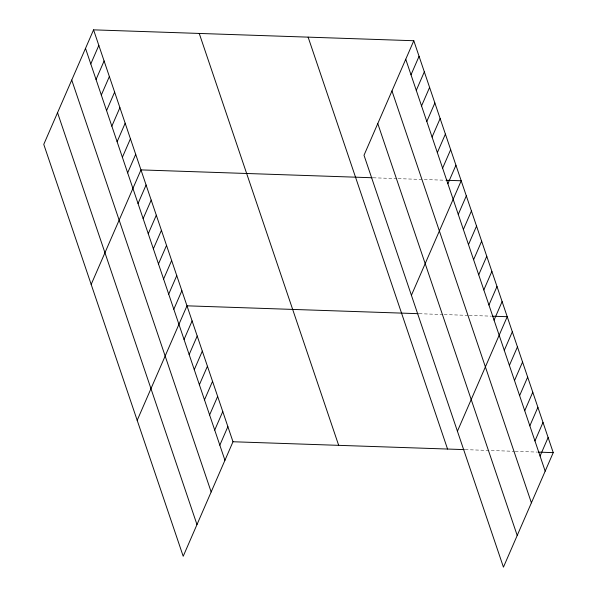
<?xml version="1.0" encoding="UTF-8"?>
<svg xmlns="http://www.w3.org/2000/svg" width="597" height="597" viewBox="0 0 597 597"><rect width="100%" height="100%" fill="white"/><g stroke="black" fill="none" stroke-linecap="round" stroke-linejoin="round"><path stroke-width="0.45" stroke-dasharray="2.98 2.24" d="M373.14 177.787L397.244 178.6M398.169 178.637L445.444 180.242M419.154 313.709L443.258 314.529M444.183 314.559L468.287 315.38M469.212 315.41L491.458 316.164M465.167 449.638L514.301 451.31M515.226 451.339L537.472 452.093"/><path stroke-width="0.9" d="M93.565 29.85L43.768 144.37L183.204 556.27L232.994 441.75L93.565 29.85L413.796 40.73L553.232 452.63L503.435 567.15L364.006 155.25L413.796 40.73M90.781 63.931L98.833 45.409M96.042 79.491L104.102 60.969M101.311 95.05L109.37 76.535M106.579 110.617L114.631 92.095M111.848 126.176L119.9 107.654M117.116 141.735L125.169 123.213M122.385 157.295L130.437 138.773M127.654 172.854L135.706 154.332M91.177 284.418L140.974 169.899L372.215 177.749M138.034 203.517L146.086 184.995M143.146 218.621L151.198 200.099M148.257 233.725L156.31 215.204M153.369 248.83L161.421 230.308M158.481 263.934L166.533 245.412M163.593 279.038L171.645 260.516M168.705 294.134L176.757 275.62M173.817 309.239L181.869 290.717M137.191 420.34L186.988 305.821L418.228 313.679M184.048 339.447L192.1 320.925M189.159 354.551L197.211 336.029M194.271 369.655L202.323 351.133M199.383 384.759L207.435 366.237M204.495 399.856L212.547 381.334M209.607 414.96L217.659 396.438M214.719 430.064L222.771 411.542M219.83 445.168L227.882 426.646M411.012 74.812L419.064 56.29M416.281 90.371L424.333 71.849M421.549 105.93L429.601 87.408M426.81 121.497L434.87 102.975M432.079 137.056L440.138 118.534M437.347 152.616L445.399 134.094M442.616 168.175L450.668 149.653M447.884 183.734L455.936 165.212M411.408 295.299L461.205 180.779L446.369 180.272M458.265 214.398L466.317 195.876M463.376 229.502L471.429 210.98M468.488 244.606L476.54 226.084M473.6 259.71L481.652 241.188M478.712 274.814L486.764 256.292M483.824 289.918L491.883 271.396M488.943 305.015L496.995 286.493M494.055 320.119L502.107 301.597M457.421 431.221L507.219 316.701L492.383 316.201M504.278 350.327L512.33 331.805M509.39 365.431L517.442 346.909M514.502 380.535L522.554 362.013M519.614 395.632L527.666 377.117M524.726 410.736L532.778 392.214M529.837 425.84L537.89 407.318M534.949 440.944L543.009 422.422M540.069 456.048L548.121 437.526M232.994 441.75L464.242 449.608M538.397 452.123L553.232 452.63M405.744 59.252L545.18 471.152M391.968 90.931L531.405 502.831M377.774 123.572L517.211 535.472M308.119 37.141L447.556 449.041M199.241 33.439L338.678 445.34M85.513 48.372L224.942 460.272M71.737 80.05L211.166 491.95M57.543 112.691L196.98 524.591"/></g></svg>
